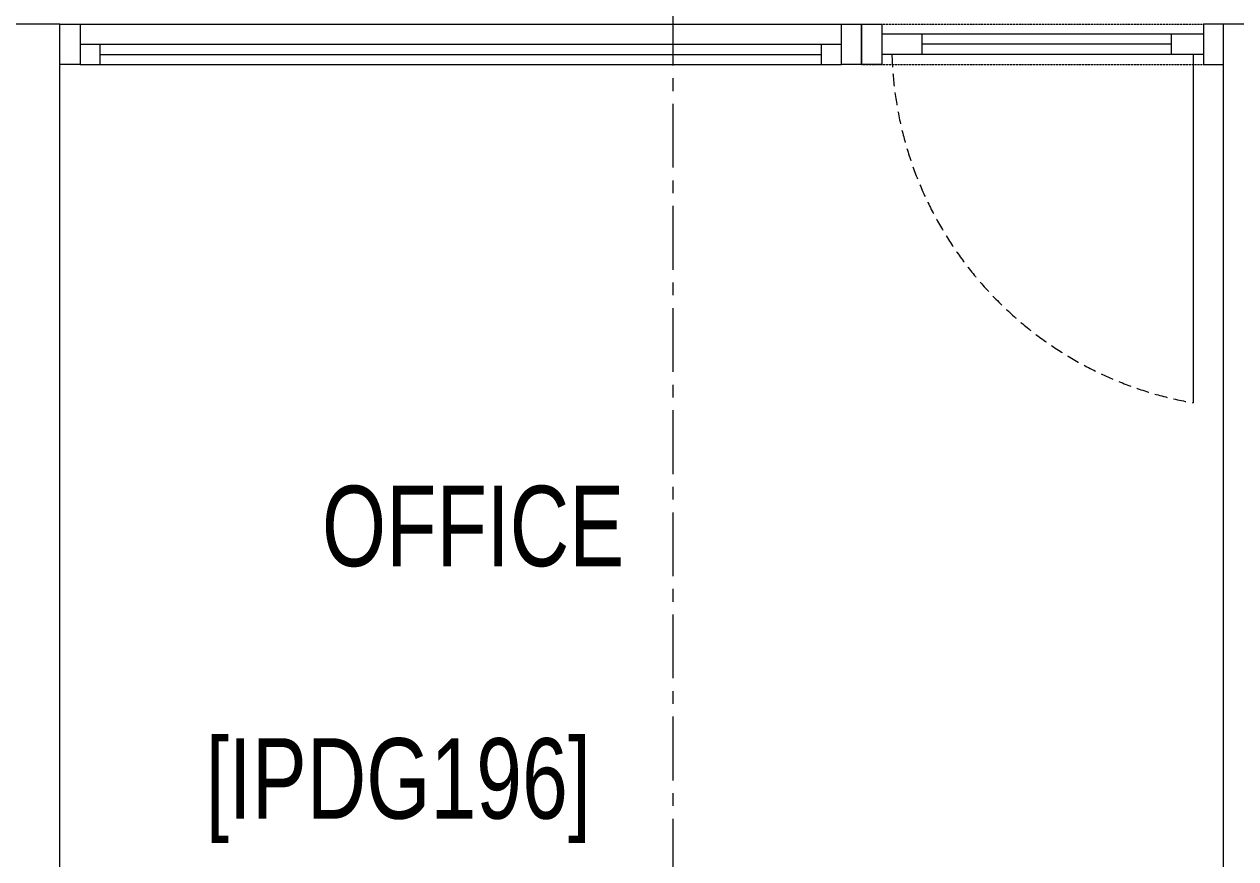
# Model space of a CAD drawing. Header units: millimetres. Extents: x 26027 to 581921, y 7230 to 233891.
# Drawn here: x 530135 to 533148, y 144475 to 146550 of the extents above; entities that cross this region are included whole.
import ezdxf

# ---------------------------------------------------------------- set-up
doc = ezdxf.new("R2010")
doc.units = ezdxf.units.MM
doc.header["$LTSCALE"] = 5
for name, pattern in [('CENTER', [50.8, 31.75, -6.35, 6.35, -6.35]), ('HIDDEN', [9.525, 6.35, -3.175]), ('HIDDEN2', [0.1875, 0.125, -0.0625])]:
    doc.linetypes.add(name, pattern=pattern)
for name, color, linetype, lineweight in [('72_EGR_BASE_TEXT', 252, 'Continuous', 5), ('Aluminum', 252, 'Continuous', 5), ('Proj', 252, 'HIDDEN2', 5), ('Walls', 252, 'Continuous', 5)]:
    doc.layers.add(name, color=color, linetype=linetype, lineweight=lineweight)
doc.layers.add('axes', color=252, linetype='Continuous')
doc.styles.add('X3G_ENTITY_2587EA', font='swisscl.ttf', dxfattribs={"height": 200})

msp = doc.modelspace()

# ---------------------------------------------------------------- linework, layer by layer
at = {"layer": 'Aluminum'}
for p, q in [((530223.6, 146550.3, 0), (532167.4, 146550.3, 0)), ((533067.4, 146525.3, 0), (532267.4, 146525.3, 0)), ((532367.4, 146525.3, 0), (532367.4, 146475.3, 0)), ((532987.4, 146525.3, 0), (532987.4, 146475.3, 0)), ((530273.6, 146500.3, 0), (532167.4, 146500.3, 0)), ((530323.6, 146450.3, 0), (530323.6, 146500.3, 0)), ((532117.4, 146450.3, 0), (532117.4, 146500.3, 0)), ((532987.4, 146500.3, 0), (532367.4, 146500.3, 0)), ((530323.6, 146475.3, 0), (532117.4, 146475.3, 0)), ((533067.4, 146475.3, 0), (532267.4, 146475.3, 0)), ((533042.4, 146475.3, 0), (533042.4, 145608.6, 0)), ((530273.6, 146450.3, 0), (532167.4, 146450.3, 0))]:
    msp.add_line(p, q, dxfattribs=at)
at = {"layer": 'Aluminum', "elevation": 0}
for points in [[(530223.6, 146550.3), (530273.6, 146550.3), (530273.6, 146450.3), (530223.6, 146450.3)], [(532167.4, 146550.3), (532217.4, 146550.3), (532217.4, 146450.3), (532167.4, 146450.3)], [(532267.4, 146550.3), (532267.4, 146450.3), (532217.4, 146450.3), (532217.4, 146550.3)], [(533067.4, 146550.3), (533067.4, 146450.3), (533117.4, 146450.3), (533117.4, 146550.3)]]:
    msp.add_lwpolyline(points, close=True, dxfattribs=at)
at = {"layer": 'Aluminum', "linetype": 'HIDDEN'}
msp.add_arc((533197.4, 146500.3, 0), 905, 181.583, 260.1383, dxfattribs=at)
at = {"layer": 'axes', "linetype": 'CENTER', "lineweight": 0}
msp.add_line((531748.8, 120285.6, 0), (531748.8, 205820.3, 0), dxfattribs=at)
at = {"layer": 'Proj'}
for p, q in [((532217.4, 146550.3, 0), (533067.4, 146550.3, 0)), ((532217.4, 146450.3, 0), (533067.4, 146450.3, 0))]:
    msp.add_line(p, q, dxfattribs=at)
at = {"layer": 'Walls'}
for p, q in [((530223.6, 146550.3, 0), (530073.6, 146550.3, 0)), ((530223.6, 142610.3, 0), (530223.6, 146550.3, 0)), ((533267.4, 146550.3, 0), (533117.4, 146550.3, 0)), ((533117.4, 142610.3, 0), (533117.4, 146550.3, 0))]:
    msp.add_line(p, q, dxfattribs=at)

# ---------------------------------------------------------------- texts
at = {"layer": '72_EGR_BASE_TEXT', "char_height": 200, "attachment_point": 2, "style": 'X3G_ENTITY_2587EA'}
for s, insert in [('OFFICE', (531251, 145402.5)), ('[IPDG196]', (531065.2, 144774.6))]:
    msp.add_mtext(s, dxfattribs=dict(at, insert=insert))

doc.saveas('drawing.dxf')
